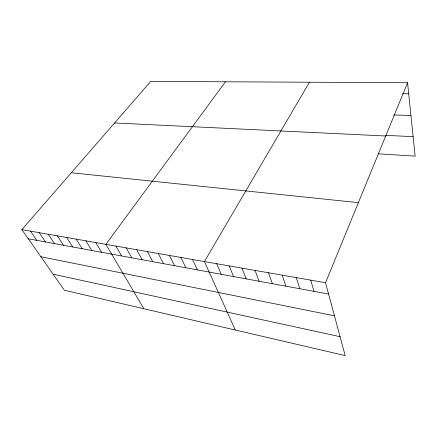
<?xml version="1.0" encoding="UTF-8"?>
<svg xmlns="http://www.w3.org/2000/svg" width="437" height="437" viewBox="0 0 437 437"><rect width="100%" height="100%" fill="white"/><g stroke="black" fill="none" stroke-linecap="round" stroke-linejoin="round"><path stroke-width="0.66" d="M325.527 282.734L407.563 82.719L150.721 81.413L21.85 229.638L64.381 290.25L345.186 355.587L325.527 282.734L21.85 229.638M309.434 82.222L204.45 261.566L235.297 330.017M225.454 81.795L105.891 244.332L143.844 308.741M402.586 93.715L408.71 93.802M393.808 114.964L410.949 115.494M385.363 135.339L413.14 136.655M114.598 122.966L385.707 136.005M378.043 153.802L415.15 156.135L407.563 82.719M71.307 172.752L358.378 202.637M28.274 238.793L328.575 294.03M40.849 256.71L334.458 315.825M53.106 274.179L340.09 336.703M30.453 231.146L36.823 240.366M39.232 232.681L45.535 241.967M48.185 234.243L54.428 243.606M57.313 235.838L63.491 245.272M66.632 237.471L72.739 246.971M76.142 239.132L82.172 248.708M85.854 240.831L91.803 250.477M95.769 242.562L101.63 252.286M115.931 246.086L121.612 255.962M126.178 247.877L131.761 257.83M136.644 249.707L142.123 259.736M147.335 251.581L152.71 261.681M158.26 253.487L163.52 263.669M169.425 255.443L174.56 265.701M180.842 257.437L185.851 267.777M192.509 259.48L197.387 269.897M216.659 263.702L221.248 274.289M229.157 265.887L233.587 276.555M241.951 268.121L246.211 278.877M255.05 270.41L259.136 281.253M268.465 272.759L272.36 283.689M282.209 275.157L285.907 286.18M296.291 277.621L299.787 288.731M310.723 280.144L314.001 291.348"/></g></svg>
